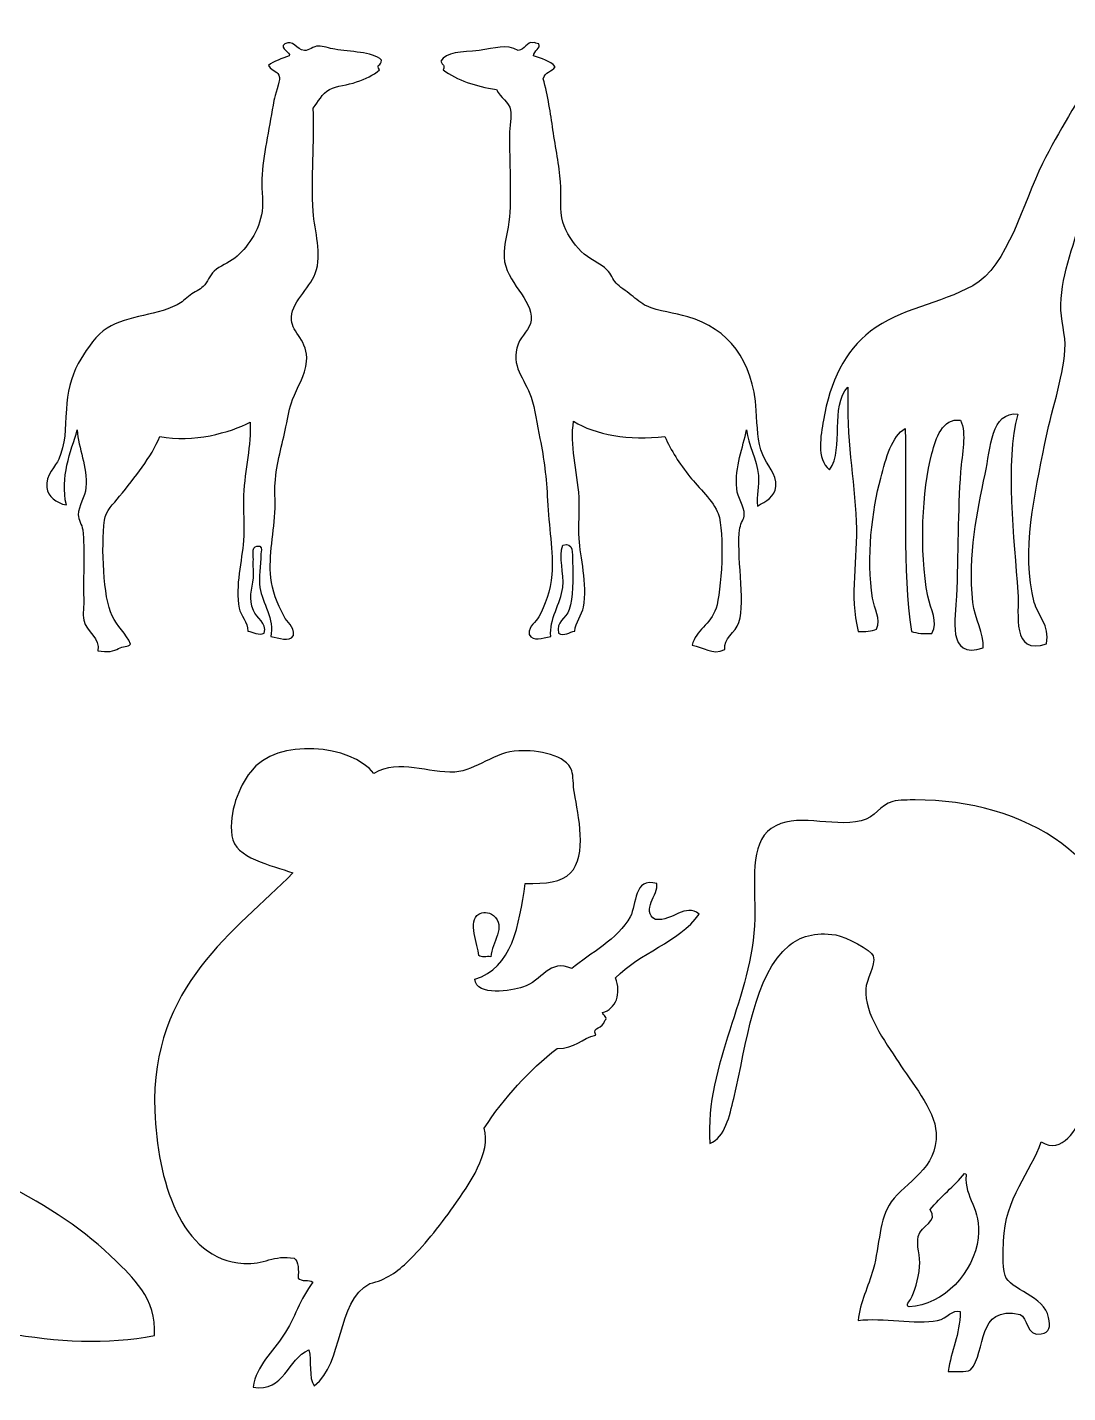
# Model space of a CAD drawing. Header units: centimetres. Extents: x -66 to 65, y -66 to 66.
# Drawn here: x 47.15 to 55.55, y -42.13 to -31.11 of the extents above; entities that cross this region are included whole.
import ezdxf

# ---------------------------------------------------------------- set-up
doc = ezdxf.new("R2010")
doc.units = ezdxf.units.CM
doc.header["$MEASUREMENT"] = 0
doc.layers.add('Layer 1', color=7, linetype='Continuous')

msp = doc.modelspace()

# ---------------------------------------------------------------- linework, layer by layer
at = {"layer": 'Layer 1'}
for points, knots in [([(56.24302, -31.24286), (56.2698, -31.39804), (56.15486, -31.40994), (56.12732, -31.51014), (56.12732, -31.51014), (56.16857, -31.67281), (56.35304, -31.9385), (56.19347, -32.09498), (56.19347, -32.09498), (56.00691, -32.09966), (55.96887, -31.95435), (55.87938, -31.86106), (55.87938, -31.86106), (55.81199, -32.09424), (55.75196, -32.33747), (55.68105, -32.59618), (55.68105, -32.59618), (55.61736, -32.82835), (55.50534, -33.09563), (55.49915, -33.3481), (55.49915, -33.3481), (55.49616, -33.47182), (55.54008, -33.59101), (55.53222, -33.71569), (55.53222, -33.71569), (55.51727, -33.95122), (55.41758, -34.22049), (55.36693, -34.4842), (55.36693, -34.4842), (55.29457, -34.86118), (55.17405, -35.34547), (55.28433, -35.75407), (55.28433, -35.75407), (55.31404, -35.86453), (55.40945, -35.93444), (55.38355, -36.08827), (55.38355, -36.08827), (55.09396, -36.18585), (55.16487, -35.85186), (55.15199, -35.67055), (55.15199, -35.67055), (55.12238, -35.25264), (55.04512, -34.61968), (55.15199, -34.2336), (55.15199, -34.2336), (54.93646, -34.21214), (54.93204, -34.50763), (54.88757, -34.71816), (54.88757, -34.71816), (54.82232, -35.02741), (54.7471, -35.36684), (54.78835, -35.75406), (54.78835, -35.75406), (54.80293, -35.89077), (54.88048, -36.00123), (54.87098, -36.12159), (54.87098, -36.12159), (54.57422, -36.22224), (54.64857, -35.87135), (54.65606, -35.70389), (54.65606, -35.70389), (54.6708, -35.37671), (54.66601, -35.00891), (54.68927, -34.70136), (54.68927, -34.70136), (54.70067, -34.54975), (54.73994, -34.39418), (54.68927, -34.28374), (54.68927, -34.28374), (54.54004, -34.2631), (54.48917, -34.43278), (54.45768, -34.55102), (54.45768, -34.55102), (54.37868, -34.84963), (54.35402, -35.33567), (54.42471, -35.70389), (54.42471, -35.70389), (54.44588, -35.81425), (54.51239, -35.90976), (54.45768, -36.00462), (54.45768, -36.00462), (54.39397, -36.00795), (54.33589, -36.00523), (54.29242, -35.988), (54.29242, -35.988), (54.2191, -35.5026), (54.25461, -34.84574), (54.24286, -34.35057), (54.24286, -34.35057), (54.1334, -34.41164), (54.08842, -34.58565), (54.04442, -34.75155), (54.04442, -34.75155), (53.97563, -35.01254), (53.92552, -35.39258), (53.97835, -35.72064), (53.97835, -35.72064), (53.99264, -35.80909), (54.04831, -35.88516), (54.0115, -35.97125), (54.0115, -35.97125), (53.97009, -35.98525), (53.92286, -35.99316), (53.86267, -35.988), (53.86267, -35.988), (53.78811, -35.70191), (53.85912, -35.40068), (53.84613, -35.10247), (53.84613, -35.10247), (53.8307, -34.74833), (53.76459, -34.43485), (53.78001, -34.01641), (53.78001, -34.01641), (53.62938, -34.17257), (53.75519, -34.50483), (53.63126, -34.68472), (53.63126, -34.68472), (53.52175, -34.59259), (53.56093, -34.40606), (53.5817, -34.28374), (53.5817, -34.28374), (53.63448, -33.97039), (53.75627, -33.72462), (53.9618, -33.56532), (53.9618, -33.56532), (54.19995, -33.38059), (54.52375, -33.34548), (54.78833, -33.19776), (54.78833, -33.19776), (55.07302, -33.03861), (55.19574, -32.52281), (55.35038, -32.21198), (55.35038, -32.21198), (55.48394, -31.94353), (55.6287, -31.72052), (55.79679, -31.44334), (55.79679, -31.44334), (55.80878, -31.33333), (55.68884, -31.20805), (55.7802, -31.12589), (55.7802, -31.12589), (55.89267, -31.11166), (55.88143, -31.28869), (55.99515, -31.30964), (55.99515, -31.30964), (56.09748, -31.32858), (56.11258, -31.22902), (56.24302, -31.24286)], [0, 0, 0, 0, 0.02631579, 0.02631579, 0.02631579, 0.02631579, 0.05263158, 0.05263158, 0.05263158, 0.05263158, 0.07894737, 0.07894737, 0.07894737, 0.07894737, 0.10526316, 0.10526316, 0.10526316, 0.10526316, 0.13157895, 0.13157895, 0.13157895, 0.13157895, 0.15789474, 0.15789474, 0.15789474, 0.15789474, 0.18421053, 0.18421053, 0.18421053, 0.18421053, 0.21052632, 0.21052632, 0.21052632, 0.21052632, 0.23684211, 0.23684211, 0.23684211, 0.23684211, 0.26315789, 0.26315789, 0.26315789, 0.26315789, 0.28947368, 0.28947368, 0.28947368, 0.28947368, 0.31578947, 0.31578947, 0.31578947, 0.31578947, 0.34210526, 0.34210526, 0.34210526, 0.34210526, 0.36842105, 0.36842105, 0.36842105, 0.36842105, 0.39473684, 0.39473684, 0.39473684, 0.39473684, 0.42105263, 0.42105263, 0.42105263, 0.42105263, 0.44736842, 0.44736842, 0.44736842, 0.44736842, 0.47368421, 0.47368421, 0.47368421, 0.47368421, 0.5, 0.5, 0.5, 0.5, 0.52631579, 0.52631579, 0.52631579, 0.52631579, 0.55263158, 0.55263158, 0.55263158, 0.55263158, 0.57894737, 0.57894737, 0.57894737, 0.57894737, 0.60526316, 0.60526316, 0.60526316, 0.60526316, 0.63157895, 0.63157895, 0.63157895, 0.63157895, 0.65789474, 0.65789474, 0.65789474, 0.65789474, 0.68421053, 0.68421053, 0.68421053, 0.68421053, 0.71052632, 0.71052632, 0.71052632, 0.71052632, 0.73684211, 0.73684211, 0.73684211, 0.73684211, 0.76315789, 0.76315789, 0.76315789, 0.76315789, 0.78947368, 0.78947368, 0.78947368, 0.78947368, 0.81578947, 0.81578947, 0.81578947, 0.81578947, 0.84210526, 0.84210526, 0.84210526, 0.84210526, 0.86842105, 0.86842105, 0.86842105, 0.86842105, 0.89473684, 0.89473684, 0.89473684, 0.89473684, 0.92105263, 0.92105263, 0.92105263, 0.92105263, 0.94736842, 0.94736842, 0.94736842, 0.94736842, 1, 1, 1, 1]), ([(50.01373, -31.37724), (50.00995, -31.43047), (49.96465, -31.4056), (49.99611, -31.45622), (49.99611, -31.45622), (49.94671, -31.49972), (49.88334, -31.52626), (49.8118, -31.55279), (49.8118, -31.55279), (49.73891, -31.57983), (49.65286, -31.58237), (49.59235, -31.61425), (49.59235, -31.61425), (49.52896, -31.64764), (49.50403, -31.71334), (49.46064, -31.7635), (49.46064, -31.7635), (49.47421, -32.04761), (49.44236, -32.32545), (49.46064, -32.59747), (49.46064, -32.59747), (49.47188, -32.76471), (49.53716, -32.93619), (49.47823, -33.09785), (49.47823, -33.09785), (49.43121, -33.22654), (49.27572, -33.33433), (49.28506, -33.47536), (49.28506, -33.47536), (49.29162, -33.57389), (49.42087, -33.6435), (49.40796, -33.80892), (49.40796, -33.80892), (49.39902, -33.92343), (49.33038, -34.02093), (49.29385, -34.11618), (49.29385, -34.11618), (49.26713, -34.18587), (49.25903, -34.25054), (49.24114, -34.33563), (49.24114, -34.33563), (49.21111, -34.47933), (49.16534, -34.62762), (49.1534, -34.79212), (49.1534, -34.79212), (49.14858, -34.85805), (49.15634, -34.92648), (49.1534, -34.99405), (49.1534, -34.99405), (49.14507, -35.18304), (49.10141, -35.37508), (49.11826, -35.55587), (49.11826, -35.55587), (49.12747, -35.65424), (49.17205, -35.76537), (49.22362, -35.86313), (49.22362, -35.86313), (49.25415, -35.92113), (49.30479, -35.94079), (49.3026, -36.02111), (49.3026, -36.02111), (49.26127, -36.08183), (49.18856, -36.03556), (49.11824, -36.02992), (49.11824, -36.02992), (49.1511, -35.89276), (49.05019, -35.75682), (49.03045, -35.63487), (49.03045, -35.63487), (49.01722, -35.55295), (49.03902, -35.45908), (49.03923, -35.36272), (49.03923, -35.36272), (49.03928, -35.34417), (49.05421, -35.31274), (49.03045, -35.30131), (49.03045, -35.30131), (48.95626, -35.28419), (48.98018, -35.36537), (48.9778, -35.40667), (48.9778, -35.40667), (48.97502, -35.45527), (48.98214, -35.51637), (48.9778, -35.55587), (48.9778, -35.55587), (48.9674, -35.65067), (48.93697, -35.72343), (48.9778, -35.81924), (48.9778, -35.81924), (49.00503, -35.88316), (49.08776, -35.91727), (49.06559, -36.00358), (49.06559, -36.00358), (49.02241, -36.02282), (48.97402, -35.99641), (48.93388, -35.98604), (48.93388, -35.98604), (48.93547, -35.91836), (48.874, -35.85571), (48.86363, -35.80168), (48.86363, -35.80168), (48.82889, -35.62023), (48.88678, -35.41295), (48.89879, -35.25741), (48.89879, -35.25741), (48.908, -35.13779), (48.8927, -35.00995), (48.89879, -34.88871), (48.89879, -34.88871), (48.90924, -34.67953), (48.96179, -34.48334), (48.95144, -34.30057), (48.95144, -34.30057), (48.79303, -34.38193), (48.48972, -34.46871), (48.22283, -34.41468), (48.22283, -34.41468), (48.15213, -34.58536), (48.02146, -34.74348), (47.89803, -34.89749), (47.89803, -34.89749), (47.8457, -34.96282), (47.78418, -35.01142), (47.7751, -35.09066), (47.7751, -35.09066), (47.74978, -35.31172), (47.76481, -35.70846), (47.83654, -35.86316), (47.83654, -35.86316), (47.87559, -35.94738), (47.95237, -36.00461), (47.98579, -36.09142), (47.98579, -36.09142), (47.96798, -36.11502), (47.92102, -36.10682), (47.88922, -36.1265), (47.88922, -36.1265), (47.85371, -36.14851), (47.799, -36.1615), (47.72243, -36.14407), (47.72243, -36.14407), (47.74751, -36.04657), (47.62744, -35.99101), (47.60832, -35.89827), (47.60832, -35.89827), (47.5979, -35.84787), (47.61091, -35.78122), (47.60832, -35.72267), (47.60832, -35.72267), (47.60044, -35.54405), (47.62041, -35.32992), (47.59951, -35.16964), (47.59951, -35.16964), (47.59379, -35.12575), (47.56488, -35.08526), (47.56443, -35.04674), (47.56443, -35.04674), (47.56348, -34.97406), (47.61888, -34.90365), (47.62587, -34.82727), (47.62587, -34.82727), (47.64153, -34.65643), (47.56229, -34.51167), (47.55565, -34.36197), (47.55565, -34.36197), (47.50504, -34.53842), (47.41457, -34.74286), (47.46786, -34.96773), (47.46786, -34.96773), (47.38314, -34.95191), (47.31908, -34.89838), (47.30985, -34.82726), (47.30985, -34.82726), (47.29718, -34.7295), (47.38459, -34.64988), (47.4064, -34.599), (47.4064, -34.599), (47.46106, -34.47136), (47.45863, -34.36154), (47.46784, -34.19519), (47.46784, -34.19519), (47.47527, -34.06099), (47.50282, -33.9377), (47.56441, -33.82647), (47.56441, -33.82647), (47.61582, -33.73355), (47.68294, -33.63018), (47.76631, -33.5631), (47.76631, -33.5631), (47.92231, -33.43756), (48.16895, -33.44848), (48.36324, -33.35241), (48.36324, -33.35241), (48.39806, -33.33524), (48.43058, -33.30312), (48.4686, -33.27341), (48.4686, -33.27341), (48.50194, -33.2474), (48.54647, -33.22997), (48.57396, -33.20316), (48.57396, -33.20316), (48.60791, -33.17009), (48.62346, -33.11585), (48.66172, -33.08029), (48.66172, -33.08029), (48.70794, -33.03727), (48.77531, -33.01735), (48.82851, -32.97493), (48.82851, -32.97493), (48.92278, -32.89979), (49.02877, -32.75281), (49.04801, -32.59745), (49.04801, -32.59745), (49.06002, -32.50035), (49.03968, -32.39348), (49.04801, -32.29897), (49.04801, -32.29897), (49.06502, -32.10561), (49.10984, -31.90527), (49.14456, -31.70199), (49.14456, -31.70199), (49.15062, -31.66638), (49.19282, -31.54594), (49.18848, -31.51768), (49.18848, -31.51768), (49.17933, -31.45831), (49.13831, -31.47699), (49.10064, -31.42111), (49.10064, -31.42111), (49.14308, -31.38158), (49.2092, -31.36573), (49.26749, -31.34211), (49.26749, -31.34211), (49.28604, -31.31433), (49.18023, -31.28271), (49.23235, -31.24554), (49.23235, -31.24554), (49.29746, -31.2053), (49.32686, -31.29346), (49.39036, -31.29822), (49.39036, -31.29822), (49.42581, -31.30092), (49.46246, -31.26459), (49.5045, -31.26314), (49.5045, -31.26314), (49.53937, -31.26187), (49.59242, -31.28148), (49.63616, -31.28944), (49.63616, -31.28944), (49.75869, -31.31173), (49.93705, -31.30511), (50.01373, -31.37724)], [0, 0, 0, 0, 0.015625, 0.015625, 0.015625, 0.015625, 0.03125, 0.03125, 0.03125, 0.03125, 0.046875, 0.046875, 0.046875, 0.046875, 0.0625, 0.0625, 0.0625, 0.0625, 0.078125, 0.078125, 0.078125, 0.078125, 0.09375, 0.09375, 0.09375, 0.09375, 0.109375, 0.109375, 0.109375, 0.109375, 0.125, 0.125, 0.125, 0.125, 0.140625, 0.140625, 0.140625, 0.140625, 0.15625, 0.15625, 0.15625, 0.15625, 0.171875, 0.171875, 0.171875, 0.171875, 0.1875, 0.1875, 0.1875, 0.1875, 0.203125, 0.203125, 0.203125, 0.203125, 0.21875, 0.21875, 0.21875, 0.21875, 0.234375, 0.234375, 0.234375, 0.234375, 0.25, 0.25, 0.25, 0.25, 0.265625, 0.265625, 0.265625, 0.265625, 0.28125, 0.28125, 0.28125, 0.28125, 0.296875, 0.296875, 0.296875, 0.296875, 0.3125, 0.3125, 0.3125, 0.3125, 0.328125, 0.328125, 0.328125, 0.328125, 0.34375, 0.34375, 0.34375, 0.34375, 0.359375, 0.359375, 0.359375, 0.359375, 0.375, 0.375, 0.375, 0.375, 0.390625, 0.390625, 0.390625, 0.390625, 0.40625, 0.40625, 0.40625, 0.40625, 0.421875, 0.421875, 0.421875, 0.421875, 0.4375, 0.4375, 0.4375, 0.4375, 0.453125, 0.453125, 0.453125, 0.453125, 0.46875, 0.46875, 0.46875, 0.46875, 0.484375, 0.484375, 0.484375, 0.484375, 0.5, 0.5, 0.5, 0.5, 0.515625, 0.515625, 0.515625, 0.515625, 0.53125, 0.53125, 0.53125, 0.53125, 0.546875, 0.546875, 0.546875, 0.546875, 0.5625, 0.5625, 0.5625, 0.5625, 0.578125, 0.578125, 0.578125, 0.578125, 0.59375, 0.59375, 0.59375, 0.59375, 0.609375, 0.609375, 0.609375, 0.609375, 0.625, 0.625, 0.625, 0.625, 0.640625, 0.640625, 0.640625, 0.640625, 0.65625, 0.65625, 0.65625, 0.65625, 0.671875, 0.671875, 0.671875, 0.671875, 0.6875, 0.6875, 0.6875, 0.6875, 0.703125, 0.703125, 0.703125, 0.703125, 0.71875, 0.71875, 0.71875, 0.71875, 0.734375, 0.734375, 0.734375, 0.734375, 0.75, 0.75, 0.75, 0.75, 0.765625, 0.765625, 0.765625, 0.765625, 0.78125, 0.78125, 0.78125, 0.78125, 0.796875, 0.796875, 0.796875, 0.796875, 0.8125, 0.8125, 0.8125, 0.8125, 0.828125, 0.828125, 0.828125, 0.828125, 0.84375, 0.84375, 0.84375, 0.84375, 0.859375, 0.859375, 0.859375, 0.859375, 0.875, 0.875, 0.875, 0.875, 0.890625, 0.890625, 0.890625, 0.890625, 0.90625, 0.90625, 0.90625, 0.90625, 0.921875, 0.921875, 0.921875, 0.921875, 0.9375, 0.9375, 0.9375, 0.9375, 0.953125, 0.953125, 0.953125, 0.953125, 0.96875, 0.96875, 0.96875, 0.96875, 1, 1, 1, 1]), ([(51.28338, -31.2455), (51.3032, -31.28106), (51.24163, -31.3003), (51.23949, -31.34202), (51.23949, -31.34202), (51.30524, -31.36406), (51.37564, -31.38144), (51.41509, -31.42981), (51.41509, -31.42981), (51.38919, -31.46828), (51.33108, -31.47458), (51.31852, -31.52636), (51.31852, -31.52636), (51.3576, -31.66672), (51.37808, -31.80584), (51.39755, -31.93898), (51.39755, -31.93898), (51.41869, -32.08342), (51.44864, -32.22595), (51.45899, -32.36036), (51.45899, -32.36036), (51.46762, -32.47252), (51.44761, -32.5915), (51.47653, -32.68514), (51.47653, -32.68514), (51.5004, -32.7625), (51.56461, -32.85934), (51.62578, -32.92221), (51.62578, -32.92221), (51.68576, -32.98383), (51.77633, -33.01212), (51.83649, -33.07144), (51.83649, -33.07144), (51.86739, -33.10192), (51.87843, -33.14669), (51.90668, -33.17677), (51.90668, -33.17677), (51.93399, -33.20585), (51.9877, -33.23956), (52.02961, -33.27334), (52.02961, -33.27334), (52.06827, -33.30456), (52.11277, -33.34332), (52.15251, -33.36113), (52.15251, -33.36113), (52.25194, -33.40569), (52.37741, -33.4169), (52.48607, -33.44889), (52.48607, -33.44889), (52.81505, -33.54562), (53.01413, -33.79647), (53.03916, -34.20385), (53.03916, -34.20385), (53.04747, -34.33979), (53.04839, -34.45042), (53.09181, -34.56379), (53.09181, -34.56379), (53.12197, -34.64245), (53.20751, -34.71802), (53.19714, -34.81837), (53.19714, -34.81837), (53.18859, -34.90097), (53.12017, -34.93928), (53.04791, -34.97638), (53.04791, -34.97638), (53.04026, -34.89362), (53.06588, -34.81366), (53.05667, -34.73058), (53.05667, -34.73058), (53.04217, -34.59982), (52.97602, -34.47817), (52.96012, -34.36183), (52.96012, -34.36183), (52.93528, -34.50187), (52.86357, -34.65872), (52.88112, -34.83594), (52.88112, -34.83594), (52.88834, -34.90902), (52.94391, -34.97715), (52.94256, -35.0466), (52.94256, -35.0466), (52.942, -35.07697), (52.91335, -35.1141), (52.90742, -35.15196), (52.90742, -35.15196), (52.87345, -35.37037), (52.95663, -35.73574), (52.89866, -35.91568), (52.89866, -35.91568), (52.87202, -35.99842), (52.77084, -36.0457), (52.78455, -36.13515), (52.78455, -36.13515), (52.6834, -36.18378), (52.61141, -36.11314), (52.52118, -36.10001), (52.52118, -36.10001), (52.55296, -35.97349), (52.66908, -35.9361), (52.7143, -35.80156), (52.7143, -35.80156), (52.75812, -35.67136), (52.7865, -35.18696), (52.73187, -35.03784), (52.73187, -35.03784), (52.69628, -34.94063), (52.57018, -34.82308), (52.50361, -34.73936), (52.50361, -34.73936), (52.41751, -34.63107), (52.35026, -34.53005), (52.30171, -34.41456), (52.30171, -34.41456), (52.01326, -34.44872), (51.73725, -34.40152), (51.56429, -34.29166), (51.56429, -34.29166), (51.53257, -34.48004), (51.59474, -34.6901), (51.60818, -34.90615), (51.60818, -34.90615), (51.61503, -35.01601), (51.6004, -35.13081), (51.60818, -35.23971), (51.60818, -35.23971), (51.6189, -35.38912), (51.67782, -35.60044), (51.64329, -35.79277), (51.64329, -35.79277), (51.63244, -35.85328), (51.57849, -35.91559), (51.57307, -35.98592), (51.57307, -35.98592), (51.53269, -35.99206), (51.48764, -36.0314), (51.44139, -36.00346), (51.44139, -36.00346), (51.42165, -35.90705), (51.50103, -35.89017), (51.52915, -35.81031), (51.52915, -35.81031), (51.56148, -35.71866), (51.55915, -35.56758), (51.5555, -35.42404), (51.5555, -35.42404), (51.55386, -35.36041), (51.5668, -35.26378), (51.4765, -35.29238), (51.4765, -35.29238), (51.43996, -35.39305), (51.4905, -35.51317), (51.4765, -35.63472), (51.4765, -35.63472), (51.46155, -35.76421), (51.36458, -35.88809), (51.37995, -36.02977), (51.37995, -36.02977), (51.30589, -36.03914), (51.24218, -36.07639), (51.20435, -36.01223), (51.20435, -36.01223), (51.2016, -35.93936), (51.26036, -35.91444), (51.28335, -35.87174), (51.28335, -35.87174), (51.33116, -35.78305), (51.37879, -35.65801), (51.38871, -35.5294), (51.38871, -35.5294), (51.4026, -35.34895), (51.36281, -35.13626), (51.3536, -34.93242), (51.3536, -34.93242), (51.34505, -34.74356), (51.32521, -34.59643), (51.29216, -34.43204), (51.29216, -34.43204), (51.26888, -34.31628), (51.25425, -34.19288), (51.22191, -34.09845), (51.22191, -34.09845), (51.1695, -33.94563), (51.05054, -33.84837), (51.11655, -33.66832), (51.11655, -33.66832), (51.14251, -33.59765), (51.21598, -33.54936), (51.22191, -33.4752), (51.22191, -33.4752), (51.23569, -33.30253), (51.01421, -33.17283), (51.00244, -32.96601), (51.00244, -32.96601), (50.99654, -32.86245), (51.03784, -32.75167), (51.04633, -32.64118), (51.04633, -32.64118), (51.06165, -32.442), (51.04636, -32.19739), (51.04633, -31.98282), (51.04633, -31.98282), (51.04633, -31.91149), (51.06345, -31.82965), (51.05509, -31.78089), (51.05509, -31.78089), (51.0435, -31.71305), (50.97333, -31.68294), (50.94098, -31.6141), (50.94098, -31.6141), (50.77027, -31.58875), (50.62523, -31.53774), (50.51082, -31.45606), (50.51082, -31.45606), (50.52926, -31.41116), (50.50204, -31.42082), (50.49325, -31.38587), (50.49325, -31.38587), (50.5332, -31.30567), (50.65801, -31.31517), (50.80051, -31.29805), (50.80051, -31.29805), (50.93447, -31.28199), (51.01956, -31.24307), (51.1165, -31.29805), (51.1165, -31.29805), (51.1686, -31.29728), (51.19413, -31.22375), (51.23064, -31.23661), (51.23064, -31.23661), (51.25753, -31.23034), (51.26269, -31.24569), (51.28338, -31.2455)], [0, 0, 0, 0, 0.01694915, 0.01694915, 0.01694915, 0.01694915, 0.03389831, 0.03389831, 0.03389831, 0.03389831, 0.05084746, 0.05084746, 0.05084746, 0.05084746, 0.06779661, 0.06779661, 0.06779661, 0.06779661, 0.08474576, 0.08474576, 0.08474576, 0.08474576, 0.10169492, 0.10169492, 0.10169492, 0.10169492, 0.11864407, 0.11864407, 0.11864407, 0.11864407, 0.13559322, 0.13559322, 0.13559322, 0.13559322, 0.15254237, 0.15254237, 0.15254237, 0.15254237, 0.16949153, 0.16949153, 0.16949153, 0.16949153, 0.18644068, 0.18644068, 0.18644068, 0.18644068, 0.20338983, 0.20338983, 0.20338983, 0.20338983, 0.22033898, 0.22033898, 0.22033898, 0.22033898, 0.23728814, 0.23728814, 0.23728814, 0.23728814, 0.25423729, 0.25423729, 0.25423729, 0.25423729, 0.27118644, 0.27118644, 0.27118644, 0.27118644, 0.28813559, 0.28813559, 0.28813559, 0.28813559, 0.30508475, 0.30508475, 0.30508475, 0.30508475, 0.3220339, 0.3220339, 0.3220339, 0.3220339, 0.33898305, 0.33898305, 0.33898305, 0.33898305, 0.3559322, 0.3559322, 0.3559322, 0.3559322, 0.37288136, 0.37288136, 0.37288136, 0.37288136, 0.38983051, 0.38983051, 0.38983051, 0.38983051, 0.40677966, 0.40677966, 0.40677966, 0.40677966, 0.42372881, 0.42372881, 0.42372881, 0.42372881, 0.44067797, 0.44067797, 0.44067797, 0.44067797, 0.45762712, 0.45762712, 0.45762712, 0.45762712, 0.47457627, 0.47457627, 0.47457627, 0.47457627, 0.49152542, 0.49152542, 0.49152542, 0.49152542, 0.50847458, 0.50847458, 0.50847458, 0.50847458, 0.52542373, 0.52542373, 0.52542373, 0.52542373, 0.54237288, 0.54237288, 0.54237288, 0.54237288, 0.55932203, 0.55932203, 0.55932203, 0.55932203, 0.57627119, 0.57627119, 0.57627119, 0.57627119, 0.59322034, 0.59322034, 0.59322034, 0.59322034, 0.61016949, 0.61016949, 0.61016949, 0.61016949, 0.62711864, 0.62711864, 0.62711864, 0.62711864, 0.6440678, 0.6440678, 0.6440678, 0.6440678, 0.66101695, 0.66101695, 0.66101695, 0.66101695, 0.6779661, 0.6779661, 0.6779661, 0.6779661, 0.69491525, 0.69491525, 0.69491525, 0.69491525, 0.71186441, 0.71186441, 0.71186441, 0.71186441, 0.72881356, 0.72881356, 0.72881356, 0.72881356, 0.74576271, 0.74576271, 0.74576271, 0.74576271, 0.76271186, 0.76271186, 0.76271186, 0.76271186, 0.77966102, 0.77966102, 0.77966102, 0.77966102, 0.79661017, 0.79661017, 0.79661017, 0.79661017, 0.81355932, 0.81355932, 0.81355932, 0.81355932, 0.83050847, 0.83050847, 0.83050847, 0.83050847, 0.84745763, 0.84745763, 0.84745763, 0.84745763, 0.86440678, 0.86440678, 0.86440678, 0.86440678, 0.88135593, 0.88135593, 0.88135593, 0.88135593, 0.89830508, 0.89830508, 0.89830508, 0.89830508, 0.91525424, 0.91525424, 0.91525424, 0.91525424, 0.93220339, 0.93220339, 0.93220339, 0.93220339, 0.94915254, 0.94915254, 0.94915254, 0.94915254, 0.96610169, 0.96610169, 0.96610169, 0.96610169, 1, 1, 1, 1]), ([(48.17834, -41.67122), (47.42814, -41.82762), (46.50384, -41.5674), (45.92351, -41.36208), (45.92351, -41.36208), (45.64871, -41.26485), (45.37752, -41.18018), (45.14161, -41.03476), (45.14161, -41.03476), (44.82977, -40.84251), (44.50582, -40.50162), (43.95964, -40.5256), (43.95964, -40.5256), (43.76895, -40.53399), (43.56316, -40.61495), (43.39592, -40.5256), (43.39592, -40.5256), (43.37417, -40.54859), (43.44915, -40.62908), (43.4323, -40.70745), (43.4323, -40.70745), (43.20275, -40.97251), (42.80661, -40.95912), (42.46853, -41.08935), (42.46853, -41.08935), (42.37645, -41.1248), (42.32653, -41.22159), (42.23212, -41.27115), (42.23212, -41.27115), (42.11057, -41.33502), (41.95335, -41.34457), (41.85025, -41.43482), (41.85025, -41.43482), (41.83832, -41.3683), (41.88959, -41.36508), (41.88663, -41.30753), (41.88663, -41.30753), (41.77717, -41.34357), (41.74712, -41.45895), (41.61384, -41.4712), (41.61384, -41.4712), (41.59397, -41.39069), (41.64466, -41.38077), (41.65022, -41.32573), (41.65022, -41.32573), (41.5709, -41.34949), (41.48941, -41.371), (41.43202, -41.41667), (41.43202, -41.41667), (41.36751, -41.35097), (41.46525, -41.29322), (41.48658, -41.253), (41.48658, -41.253), (41.40276, -41.24858), (41.34818, -41.36831), (41.28655, -41.32573), (41.28655, -41.32573), (41.28967, -41.12885), (41.43077, -41.06993), (41.55931, -40.99841), (41.55931, -40.99841), (41.39133, -40.91496), (41.20368, -40.94473), (41.03197, -40.96203), (41.03197, -40.96203), (40.6619, -40.99939), (40.28987, -40.84887), (39.97731, -40.88932), (39.97731, -40.88932), (39.77382, -40.91562), (39.48947, -41.10062), (39.26812, -41.21664), (39.26812, -41.21664), (38.90643, -41.40619), (38.55515, -41.43095), (38.37708, -41.72578), (38.37708, -41.72578), (38.34126, -41.69493), (38.32832, -41.64122), (38.32252, -41.58029), (38.32252, -41.58029), (38.19586, -41.57484), (38.26645, -41.76669), (38.15885, -41.78034), (38.15885, -41.78034), (38.18891, -41.70128), (38.17306, -41.57632), (38.21343, -41.50758), (38.21343, -41.50758), (38.11011, -41.54975), (38.06283, -41.64794), (38.01338, -41.74396), (38.01338, -41.74396), (37.98121, -41.67485), (38.04619, -41.54692), (38.06794, -41.4712), (38.06794, -41.4712), (37.9398, -41.50065), (37.91308, -41.63156), (37.81338, -41.68943), (37.81338, -41.68943), (37.80116, -41.3741), (38.09064, -41.20294), (38.41346, -41.16206), (38.41346, -41.16206), (38.44148, -41.02135), (38.40224, -40.83294), (38.28617, -40.78021), (38.28617, -40.78021), (37.78767, -40.82223), (37.47602, -40.55232), (36.92235, -40.61654), (36.92235, -40.61654), (36.62461, -40.65107), (35.93358, -40.89829), (35.7404, -40.59834), (35.7404, -40.59834), (35.6633, -40.47862), (35.74064, -40.29148), (35.75858, -40.16194), (35.75858, -40.16194), (35.81801, -39.73271), (35.79623, -39.41785), (36.03137, -39.10726), (36.03137, -39.10726), (36.09368, -39.02492), (36.18017, -38.93716), (36.26778, -38.87085), (36.26778, -38.87085), (36.50792, -38.68911), (36.76554, -38.71059), (37.14059, -38.57991), (37.14059, -38.57991), (37.39938, -38.48974), (37.62848, -38.2255), (37.86796, -38.03437), (37.86796, -38.03437), (38.10384, -37.84617), (38.3494, -37.64456), (38.57715, -37.48888), (38.57715, -37.48888), (39.24607, -37.03165), (40.06027, -36.69545), (41.23201, -36.76154), (41.23201, -36.76154), (42.16139, -36.81393), (42.99215, -37.27266), (43.50502, -37.79802), (43.50502, -37.79802), (43.72923, -38.02768), (43.93325, -38.31324), (44.14148, -38.56174), (44.14148, -38.56174), (44.35548, -38.81722), (44.585, -39.08858), (44.74156, -39.34366), (44.74156, -39.34366), (44.84041, -39.50474), (44.8851, -39.67563), (45.0507, -39.79827), (45.0507, -39.79827), (45.25557, -39.94998), (45.61045, -39.9689), (45.85077, -40.03465), (45.85077, -40.03465), (46.63923, -40.25044), (47.3798, -40.58826), (47.8692, -41.07118), (47.8692, -41.07118), (47.984, -41.18442), (48.20538, -41.37836), (48.17834, -41.67122)], [0, 0, 0, 0, 0.02272727, 0.02272727, 0.02272727, 0.02272727, 0.04545455, 0.04545455, 0.04545455, 0.04545455, 0.06818182, 0.06818182, 0.06818182, 0.06818182, 0.09090909, 0.09090909, 0.09090909, 0.09090909, 0.11363636, 0.11363636, 0.11363636, 0.11363636, 0.13636364, 0.13636364, 0.13636364, 0.13636364, 0.15909091, 0.15909091, 0.15909091, 0.15909091, 0.18181818, 0.18181818, 0.18181818, 0.18181818, 0.20454545, 0.20454545, 0.20454545, 0.20454545, 0.22727273, 0.22727273, 0.22727273, 0.22727273, 0.25, 0.25, 0.25, 0.25, 0.27272727, 0.27272727, 0.27272727, 0.27272727, 0.29545455, 0.29545455, 0.29545455, 0.29545455, 0.31818182, 0.31818182, 0.31818182, 0.31818182, 0.34090909, 0.34090909, 0.34090909, 0.34090909, 0.36363636, 0.36363636, 0.36363636, 0.36363636, 0.38636364, 0.38636364, 0.38636364, 0.38636364, 0.40909091, 0.40909091, 0.40909091, 0.40909091, 0.43181818, 0.43181818, 0.43181818, 0.43181818, 0.45454545, 0.45454545, 0.45454545, 0.45454545, 0.47727273, 0.47727273, 0.47727273, 0.47727273, 0.5, 0.5, 0.5, 0.5, 0.52272727, 0.52272727, 0.52272727, 0.52272727, 0.54545455, 0.54545455, 0.54545455, 0.54545455, 0.56818182, 0.56818182, 0.56818182, 0.56818182, 0.59090909, 0.59090909, 0.59090909, 0.59090909, 0.61363636, 0.61363636, 0.61363636, 0.61363636, 0.63636364, 0.63636364, 0.63636364, 0.63636364, 0.65909091, 0.65909091, 0.65909091, 0.65909091, 0.68181818, 0.68181818, 0.68181818, 0.68181818, 0.70454545, 0.70454545, 0.70454545, 0.70454545, 0.72727273, 0.72727273, 0.72727273, 0.72727273, 0.75, 0.75, 0.75, 0.75, 0.77272727, 0.77272727, 0.77272727, 0.77272727, 0.79545455, 0.79545455, 0.79545455, 0.79545455, 0.81818182, 0.81818182, 0.81818182, 0.81818182, 0.84090909, 0.84090909, 0.84090909, 0.84090909, 0.86363636, 0.86363636, 0.86363636, 0.86363636, 0.88636364, 0.88636364, 0.88636364, 0.88636364, 0.90909091, 0.90909091, 0.90909091, 0.90909091, 0.93181818, 0.93181818, 0.93181818, 0.93181818, 0.95454545, 0.95454545, 0.95454545, 0.95454545, 1, 1, 1, 1]), ([(49.9515, -37.13423), (50.15856, -37.01226), (50.39121, -37.13838), (50.60574, -37.12357), (50.60574, -37.12357), (50.7788, -37.11156), (50.92276, -36.96053), (51.12051, -36.95193), (51.12051, -36.95193), (51.27376, -36.94534), (51.5081, -36.98635), (51.54951, -37.1128), (51.54951, -37.1128), (51.56263, -37.15281), (51.55829, -37.22443), (51.57099, -37.29515), (51.57099, -37.29515), (51.60234, -37.47099), (51.6755, -37.79611), (51.53879, -37.93864), (51.53879, -37.93864), (51.46508, -38.01542), (51.34347, -38.02399), (51.17414, -38.02442), (51.17414, -38.02442), (51.12091, -38.36441), (51.06944, -38.7062), (50.76663, -38.79661), (50.76663, -38.79661), (50.77899, -38.93782), (51.06603, -38.88797), (51.15268, -38.86098), (51.15268, -38.86098), (51.31064, -38.81177), (51.37059, -38.62495), (51.54953, -38.7108), (51.54953, -38.7108), (51.69614, -38.58682), (51.92368, -38.4736), (52.02141, -38.29252), (52.02141, -38.29252), (52.07478, -38.19372), (52.04676, -37.97036), (52.23591, -38.02442), (52.23591, -38.02442), (52.25388, -38.11403), (52.10185, -38.23976), (52.22519, -38.31395), (52.22519, -38.31395), (52.36555, -38.33157), (52.46506, -38.17735), (52.5791, -38.27106), (52.5791, -38.27106), (52.41127, -38.50006), (52.0965, -38.5821), (51.90343, -38.78583), (51.90343, -38.78583), (51.95203, -38.90801), (51.9061, -39.03933), (51.79617, -39.0647), (51.79617, -39.0647), (51.80059, -39.0828), (51.84671, -39.11288), (51.81768, -39.12905), (51.81768, -39.12905), (51.79974, -39.20223), (51.71296, -39.17503), (51.74259, -39.24703), (51.74259, -39.24703), (51.62848, -39.27238), (51.57582, -39.35911), (51.4316, -39.35429), (51.4316, -39.35429), (51.20229, -39.53611), (51.00578, -39.75072), (50.84171, -39.99776), (50.84171, -39.99776), (50.90061, -40.1945), (50.72384, -40.44774), (50.59501, -40.63051), (50.59501, -40.63051), (50.47878, -40.79553), (50.34252, -40.96074), (50.23044, -41.07022), (50.23044, -41.07022), (50.14342, -41.15515), (50.04772, -41.22574), (49.9194, -41.25254), (49.9194, -41.25254), (49.6419, -41.40044), (49.71213, -41.89611), (49.46895, -42.07833), (49.46895, -42.07833), (49.42212, -42.01435), (49.44987, -41.87582), (49.42606, -41.78874), (49.42606, -41.78874), (49.25252, -41.85904), (49.22905, -42.13421), (48.97566, -42.0891), (48.97566, -42.0891), (49.0013, -41.91426), (49.13793, -41.80039), (49.2223, -41.67082), (49.2223, -41.67082), (49.3117, -41.53355), (49.35578, -41.37811), (49.4582, -41.24182), (49.4582, -41.24182), (49.43084, -41.21922), (49.35956, -41.24039), (49.3403, -41.20962), (49.3403, -41.20962), (49.34281, -41.14279), (49.34437, -41.07677), (49.3081, -41.04878), (49.3081, -41.04878), (49.14369, -41.01862), (49.0636, -41.10109), (48.90056, -41.09167), (48.90056, -41.09167), (48.38637, -41.06204), (48.20116, -40.40783), (48.182, -39.85837), (48.182, -39.85837), (48.14649, -38.84298), (48.8383, -38.40602), (49.29738, -37.93863), (49.29738, -37.93863), (49.1204, -37.87156), (48.83021, -37.82531), (48.80406, -37.6383), (48.80406, -37.6383), (48.77699, -37.44515), (48.86364, -37.24365), (48.95416, -37.12355), (48.95416, -37.12355), (49.16973, -36.8375), (49.77079, -36.90526), (49.9515, -37.13423)], [0, 0, 0, 0, 0.02777778, 0.02777778, 0.02777778, 0.02777778, 0.05555556, 0.05555556, 0.05555556, 0.05555556, 0.08333333, 0.08333333, 0.08333333, 0.08333333, 0.11111111, 0.11111111, 0.11111111, 0.11111111, 0.13888889, 0.13888889, 0.13888889, 0.13888889, 0.16666667, 0.16666667, 0.16666667, 0.16666667, 0.19444444, 0.19444444, 0.19444444, 0.19444444, 0.22222222, 0.22222222, 0.22222222, 0.22222222, 0.25, 0.25, 0.25, 0.25, 0.27777778, 0.27777778, 0.27777778, 0.27777778, 0.30555556, 0.30555556, 0.30555556, 0.30555556, 0.33333333, 0.33333333, 0.33333333, 0.33333333, 0.36111111, 0.36111111, 0.36111111, 0.36111111, 0.38888889, 0.38888889, 0.38888889, 0.38888889, 0.41666667, 0.41666667, 0.41666667, 0.41666667, 0.44444444, 0.44444444, 0.44444444, 0.44444444, 0.47222222, 0.47222222, 0.47222222, 0.47222222, 0.5, 0.5, 0.5, 0.5, 0.52777778, 0.52777778, 0.52777778, 0.52777778, 0.55555556, 0.55555556, 0.55555556, 0.55555556, 0.58333333, 0.58333333, 0.58333333, 0.58333333, 0.61111111, 0.61111111, 0.61111111, 0.61111111, 0.63888889, 0.63888889, 0.63888889, 0.63888889, 0.66666667, 0.66666667, 0.66666667, 0.66666667, 0.69444444, 0.69444444, 0.69444444, 0.69444444, 0.72222222, 0.72222222, 0.72222222, 0.72222222, 0.75, 0.75, 0.75, 0.75, 0.77777778, 0.77777778, 0.77777778, 0.77777778, 0.80555556, 0.80555556, 0.80555556, 0.80555556, 0.83333333, 0.83333333, 0.83333333, 0.83333333, 0.86111111, 0.86111111, 0.86111111, 0.86111111, 0.88888889, 0.88888889, 0.88888889, 0.88888889, 0.91666667, 0.91666667, 0.91666667, 0.91666667, 0.94444444, 0.94444444, 0.94444444, 0.94444444, 1, 1, 1, 1]), ([(55.3396, -40.11008), (55.25956, -40.34868), (55.0453, -40.56702), (55.03686, -40.90928), (55.03686, -40.90928), (55.03519, -40.97585), (55.02281, -41.1052), (55.04898, -41.18775), (55.04898, -41.18775), (55.08549, -41.30284), (55.36966, -41.35531), (55.40016, -41.52681), (55.40016, -41.52681), (55.41381, -41.60372), (55.41246, -41.64651), (55.3396, -41.66), (55.3396, -41.66), (55.21699, -41.6826), (55.23104, -41.52549), (55.17005, -41.50257), (55.17005, -41.50257), (54.80971, -41.42478), (54.90266, -41.80023), (54.77045, -41.95059), (54.77045, -41.95059), (54.72552, -41.97022), (54.65136, -41.96067), (54.58884, -41.96271), (54.58884, -41.96271), (54.61308, -41.79322), (54.6847, -41.67111), (54.6857, -41.47834), (54.6857, -41.47834), (54.62178, -41.45858), (54.58344, -41.53525), (54.50406, -41.55099), (54.50406, -41.55099), (54.3225, -41.587), (54.06229, -41.52413), (53.86231, -41.55099), (53.86231, -41.55099), (53.87506, -41.40248), (53.94645, -41.27805), (53.98336, -41.1393), (53.98336, -41.1393), (54.03731, -40.93671), (54.03048, -40.73404), (54.1287, -40.59439), (54.1287, -40.59439), (54.24221, -40.43286), (54.50653, -40.33007), (54.49195, -40.03739), (54.49195, -40.03739), (54.48253, -39.8479), (54.28303, -39.61575), (54.18927, -39.46824), (54.18927, -39.46824), (54.07322, -39.28578), (53.91463, -39.08131), (53.92286, -38.87491), (53.92286, -38.87491), (53.92566, -38.80445), (54.00626, -38.68626), (53.9834, -38.6085), (53.9834, -38.6085), (53.96922, -38.56003), (53.76432, -38.45271), (53.68072, -38.43898), (53.68072, -38.43898), (53.5117, -38.41125), (53.38738, -38.45618), (53.30533, -38.52375), (53.30533, -38.52375), (53.01765, -38.76061), (52.96349, -39.31332), (52.85728, -39.75888), (52.85728, -39.75888), (52.82405, -39.89834), (52.78859, -40.07352), (52.66353, -40.12213), (52.66353, -40.12213), (52.62469, -39.4639), (53.01254, -38.94881), (53.0268, -38.30582), (53.0268, -38.30582), (53.03326, -38.01369), (52.98084, -37.705), (53.15999, -37.57927), (53.15999, -37.57927), (53.35303, -37.44378), (53.64561, -37.57284), (53.88654, -37.51873), (53.88654, -37.51873), (54.00409, -37.4923), (54.03809, -37.38604), (54.14083, -37.3613), (54.14083, -37.3613), (54.19327, -37.34865), (54.27693, -37.34945), (54.32244, -37.34921), (54.32244, -37.34921), (55.19583, -37.34471), (56.04168, -37.82332), (56.01765, -38.75383), (56.01765, -38.75383), (56.00857, -39.10694), (55.85258, -39.59462), (55.69073, -39.87998), (55.69073, -39.87998), (55.62339, -39.99877), (55.51433, -40.21734), (55.3396, -40.11008)], [0, 0, 0, 0, 0.03448276, 0.03448276, 0.03448276, 0.03448276, 0.06896552, 0.06896552, 0.06896552, 0.06896552, 0.10344828, 0.10344828, 0.10344828, 0.10344828, 0.13793103, 0.13793103, 0.13793103, 0.13793103, 0.17241379, 0.17241379, 0.17241379, 0.17241379, 0.20689655, 0.20689655, 0.20689655, 0.20689655, 0.24137931, 0.24137931, 0.24137931, 0.24137931, 0.27586207, 0.27586207, 0.27586207, 0.27586207, 0.31034483, 0.31034483, 0.31034483, 0.31034483, 0.34482759, 0.34482759, 0.34482759, 0.34482759, 0.37931034, 0.37931034, 0.37931034, 0.37931034, 0.4137931, 0.4137931, 0.4137931, 0.4137931, 0.44827586, 0.44827586, 0.44827586, 0.44827586, 0.48275862, 0.48275862, 0.48275862, 0.48275862, 0.51724138, 0.51724138, 0.51724138, 0.51724138, 0.55172414, 0.55172414, 0.55172414, 0.55172414, 0.5862069, 0.5862069, 0.5862069, 0.5862069, 0.62068966, 0.62068966, 0.62068966, 0.62068966, 0.65517241, 0.65517241, 0.65517241, 0.65517241, 0.68965517, 0.68965517, 0.68965517, 0.68965517, 0.72413793, 0.72413793, 0.72413793, 0.72413793, 0.75862069, 0.75862069, 0.75862069, 0.75862069, 0.79310345, 0.79310345, 0.79310345, 0.79310345, 0.82758621, 0.82758621, 0.82758621, 0.82758621, 0.86206897, 0.86206897, 0.86206897, 0.86206897, 0.89655172, 0.89655172, 0.89655172, 0.89655172, 0.93103448, 0.93103448, 0.93103448, 0.93103448, 1, 1, 1, 1]), ([(50.9167, -38.28181), (50.87783, -38.24916), (50.82674, -38.25458), (50.79872, -38.27107), (50.79872, -38.27107), (50.70649, -38.3256), (50.78999, -38.51962), (50.79872, -38.60352), (50.79872, -38.60352), (50.8165, -38.62151), (50.86169, -38.61207), (50.89529, -38.61426), (50.89529, -38.61426), (50.90516, -38.5012), (51.02248, -38.37055), (50.9167, -38.28181)], [0, 0, 0, 0, 0.2, 0.2, 0.2, 0.2, 0.4, 0.4, 0.4, 0.4, 0.6, 0.6, 0.6, 0.6, 1, 1, 1, 1]), ([(54.44354, -40.65499), (54.51548, -40.75667), (54.36882, -40.78011), (54.34668, -40.87293), (54.34668, -40.87293), (54.33083, -40.93937), (54.3652, -41.03792), (54.3588, -41.1151), (54.3588, -41.1151), (54.3493, -41.22871), (54.31599, -41.31653), (54.28612, -41.38151), (54.28612, -41.38151), (54.28257, -41.38926), (54.23625, -41.43173), (54.27403, -41.44202), (54.27403, -41.44202), (54.55219, -41.42858), (54.79817, -41.16323), (54.83106, -40.88502), (54.83106, -40.88502), (54.8594, -40.64502), (54.71734, -40.56472), (54.73417, -40.37644), (54.73417, -40.37644), (54.73348, -40.36906), (54.7324, -40.3621), (54.72205, -40.36435), (54.72205, -40.36435), (54.63629, -40.46832), (54.52926, -40.551), (54.44354, -40.65499)], [0, 0, 0, 0, 0.11111111, 0.11111111, 0.11111111, 0.11111111, 0.22222222, 0.22222222, 0.22222222, 0.22222222, 0.33333333, 0.33333333, 0.33333333, 0.33333333, 0.44444444, 0.44444444, 0.44444444, 0.44444444, 0.55555556, 0.55555556, 0.55555556, 0.55555556, 0.66666667, 0.66666667, 0.66666667, 0.66666667, 0.77777778, 0.77777778, 0.77777778, 0.77777778, 1, 1, 1, 1])]:
    msp.add_open_spline(points, degree=3, knots=knots, dxfattribs=at)

doc.saveas('drawing.dxf')
